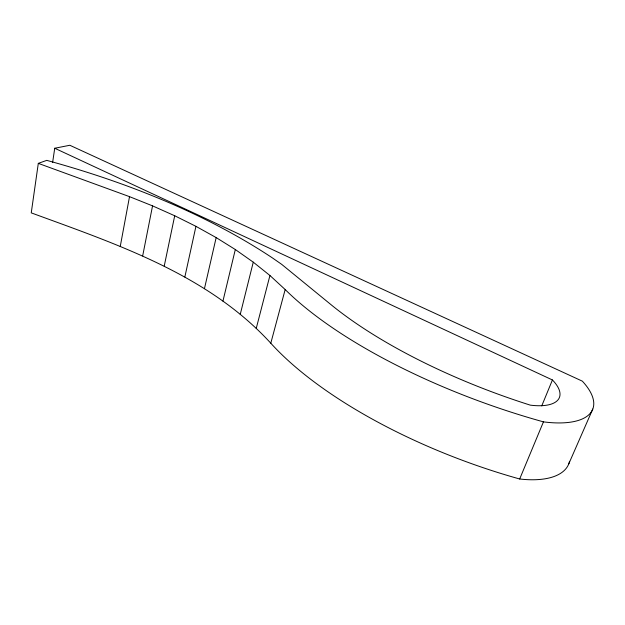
<?xml version="1.0" encoding="UTF-8"?>
<svg xmlns="http://www.w3.org/2000/svg" width="625" height="625" viewBox="0 0 625 625"><rect width="100%" height="100%" fill="white"/><g stroke="black" fill="none" stroke-linecap="round" stroke-linejoin="round"><path stroke-width="0.94" d="M52.617 162.508L54.734 148.25L552.422 379.961A50.539 20.68 21.2 0 1 530.266 405.133A267.219 91.164 19.7 0 1 332.07 305.531L281.703 264.367L272.359 257.875A792.406 399.367 -3.1 0 0 46.742 160.367L38.305 163.367L31.25 212.867C116.242 244.055 207.828 274.336 270.797 343.211A278.852 108.336 20.2 0 0 519.68 478.992A82.867 37.82 22.2 0 0 569.547 461.312M120.234 246.539L129.516 196.648L38.305 163.367M142.672 255.93L152.547 205.867L129.516 196.648M164.227 266.086L174.711 215.766L152.547 205.867M184.844 277L195.938 226.336L174.711 215.766M204.445 288.68L216.164 237.586L195.938 226.336M222.938 301.133L235.312 249.531L216.164 237.586M240.242 314.375L253.266 262.164L235.312 249.531M256.242 328.398L269.93 275.5L253.266 262.164M270.797 343.211L285.172 289.539L269.93 275.5M541.75 405.891L552.422 379.961M519.68 478.992L543.445 421.859A85.156 34.695 21.2 0 0 582.344 381.156L69.836 145.266L54.734 148.25M568.75 463.898L592.766 409.07M543.445 421.859A285.57 98.609 19.5 0 1 285.172 289.539"/></g></svg>
